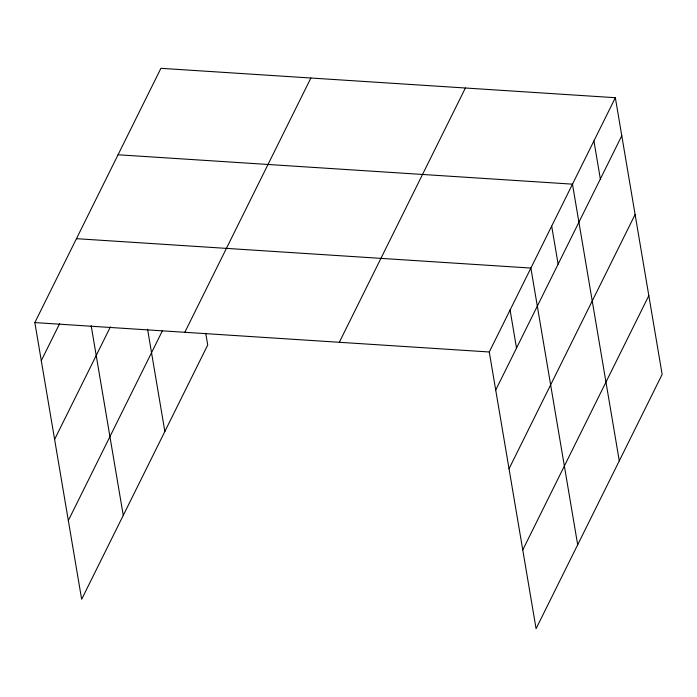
<?xml version="1.0" encoding="UTF-8"?>
<svg xmlns="http://www.w3.org/2000/svg" width="697" height="697" viewBox="0 0 697 697"><rect width="100%" height="100%" fill="white"/><g stroke="black" fill="none" stroke-linecap="round" stroke-linejoin="round"><path stroke-width="1.05" d="M205.737 333.314L207.723 345.015L81.654 599.298L34.85 322.589L160.92 68.315L615.346 97.702L662.15 374.411L536.08 628.685L489.277 351.985L615.346 97.702M41.289 360.645L59.724 323.46M54.61 439.398L110.396 326.884M68.332 520.546L162.488 330.622M184.81 332.295L310.879 78.012M339.317 342.288L465.387 88.005M495.715 390.032L621.785 135.749M509.037 468.793L635.106 214.51M522.759 549.933L648.829 295.65M118.054 154.769L572.481 184.156L619.284 460.865M76.452 238.679L530.879 268.066L577.682 544.775M34.85 322.589L489.277 351.985M593.914 140.925L600.352 178.981M551.684 226.116L558.123 264.163M510.082 310.026L516.521 348.082M147.564 329.228L164.858 431.469M91.168 325.691L123.256 515.388"/></g></svg>
